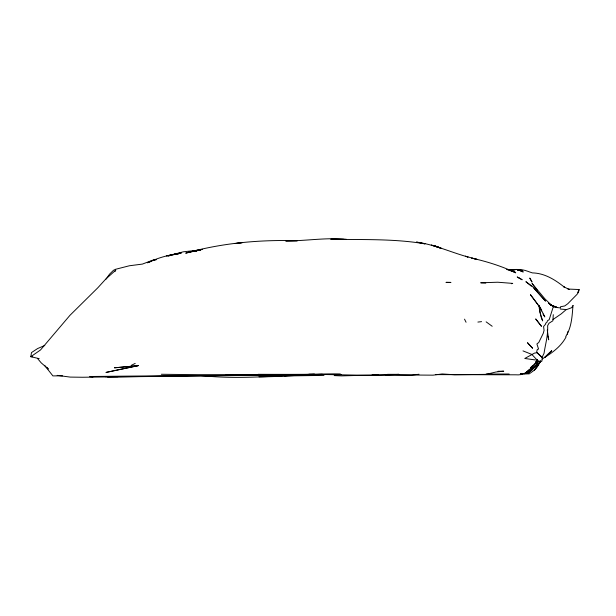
<?xml version="1.0" encoding="UTF-8"?>
<svg xmlns="http://www.w3.org/2000/svg" width="616" height="616" viewBox="0 0 616 616"><rect width="100%" height="100%" fill="white"/><g stroke="black" fill="none" stroke-linecap="round" stroke-linejoin="round"><path stroke-width="0.92" d="M572.849 307.099C572.102 317.048 571.332 327.905 565.773 336.475M553.276 314.668L552.883 320.805L548.979 323.238L547.632 325.702C548.178 335.158 545.383 344.244 544.028 353.392L542.711 356.017L541.818 361.284L538.754 361.792L531.831 354.423L522.992 350.889M572.649 307.292L572.88 305.482M567.944 289.05L579.094 289.543L578.493 292.207L577.023 294.363L567.752 303.765L564.718 305.952L560.529 306.753L560.545 307.938L557.449 307.592L550.458 305.005L557.449 307.592M567.259 334.272L567.86 331.616M537.807 360.922L536.628 364.995L531.485 370.37L526.834 373.581L520.358 373.658M538.245 360.868L536.628 364.995L537.576 363.894L531.331 370.393L526.834 373.581L531.331 370.393L538.838 362.986L527.612 373.388M577.7 292.569L579.094 289.543M537.314 359.921L535.697 362.978L537.398 359.744M540.702 361.03L534.526 370.024L540.702 361.03L537.321 366.89L534.526 370.024L529.183 373.881L520.52 373.904M537.198 359.867L535.427 362.847L537.445 359.652M114.869 271.625L115.769 270.155L105.698 279.14L97.79 287.811L69.916 315.369L40.479 349.996L30.8 356.702L39.201 358.651M566.042 337.014C560.76 346.97 551.428 353.407 542.011 359.043M105.914 279.248L109.609 274.097L113.498 270.285L115.508 269.308L129.391 265.765L142.388 264.095L153.107 260.052L156.402 259.606L152.314 260.56L147.37 262.84M573.242 305.598L571.456 307.784L566.535 309.602L560.337 309.04M537.16 361.715C531.631 368.453 525.425 375.798 515.977 374.805L435.435 374.62M525.71 373.496L530.006 368.976M530.622 368.33L537.668 361.022L530.83 368.022M530.384 367.875L532.316 365.942M528.805 369.954L524.578 373.827L525.448 373.419M566.258 309.548L561.253 313.852L553.006 319.519M149.195 262.247C159.205 257.041 170.563 254.832 181.589 252.806L173.851 254.339L183.306 251.813L200.362 249.934M131.239 365.38L135.22 363.386M168.561 255.987L172.788 254.416L168.407 255.963M44.799 345.453L37.584 348.564L31.501 352.568L30.8 356.702L32.71 356.649M511.357 283.722L512.697 283.391L497.72 282.228L480.703 282.79L485.778 283.075M297.266 240.74C259.713 239.57 221.929 243.012 185.686 253.153L202.356 249.349L188.488 252.113L197.297 250.635M194.256 251.228L202.356 249.349M242.242 242.635L234.996 243.551L242.18 242.696M419.003 374.259L411.365 375.159L372.095 374.836M477.885 322.068L481.573 321.652M197.074 250.674L194.217 250.881L200.616 250.212M194.217 250.881L197.39 250.566M117.979 376.699L105.066 376.676M323.985 375.39L284.369 375.96L322.307 374.228M378.632 374.836L341.534 375.891L334.195 375.591M297.205 240.779L285.716 240.971C306.013 240.941 326.18 237.368 346.469 239.324M497.967 371.279L503.726 371.179L495.826 372.025L486.224 374.351L454.67 374.774L442.165 373.943L433.087 375.159L385.316 374.836M107.515 377L340.479 374.351M507.977 269.646L516.855 269.431L522.691 270.578L517.402 269.954C522.738 268.784 527.442 271.356 532.347 272.896C544.79 273.165 555.285 279.88 564.664 287.41L563.879 286.856L569.338 289.474M177.254 375.621L195.511 375.452M258.982 376.815C286.194 376.93 313.282 373.25 340.517 374.413M62.509 375.837L52.884 375.899L44.598 365.327M226.095 374.875L232.833 374.836M276.137 374.582L341.372 374.536M275.236 374.513L340.579 374.266M275.298 374.451L340.502 374.312M486.155 374.043L509.155 374.004M387.41 374.343L398.898 374.343L374.705 375.46L308.87 374.212M258.104 374.32L340.486 374.574M343.705 239.316L330.815 239.262C362.208 239.878 394.032 238.538 425.032 243.867L416.447 242.096C434.372 244.506 450.727 252.237 468.052 257.011L465.396 256.225L477.023 259.405L471.694 258.104C486.786 261.523 501.747 266.143 515.731 272.811L510.356 270.432L514.907 271.479L509.586 270.532M161.346 374.259C212.443 374.882 263.517 375.406 314.622 374.359C276.422 375.552 238.022 379.818 199.9 375.429M97.544 376.545L90.721 376.484L314.622 374.359L82.506 377.254L70.178 377.092L57.165 375.367M507.646 269.723L512.45 269.908L506.568 269.446M508.315 269.585L514.999 269.977M535.504 359.967L524.763 358.474L534.619 353.053L537.006 352.76L542.288 357.473M507.9 269.754L512.243 270.155M89.543 376.653L92.985 376.977M550.458 305.005L556.333 307.061M486.14 321.86L492.199 326.28M531.354 286.171L525.879 281.689L532.632 286.625L545.507 301.108L536.351 290.968M542.727 358.166L536.628 352.106L537.298 349.449L538.569 349.056L536.906 343.959L538.784 342.473L543.266 333.31L544.067 330.361L543.582 326.511L545.684 324.062L545.637 323.238L546.816 322.461L547.57 320.651L549.179 319.704L553.053 307.461L554.916 306.922L551.566 305.467L548.494 303.087L551.898 305.69L544.883 298.822L532.032 283.437L537.475 290.698M533.895 288.242L536.582 291.122M37.607 358.574L41.195 362.847L48.294 368.992L47.163 367.644M542.326 320.443L542.665 320.897L539.832 311.865L539.223 307.423L540.833 316.239M537.706 304.343L530.438 294.671L540.155 307.592L544.798 316.924L543.027 313.998M538.269 305.12L541.272 309.894L538.992 305.613L541.441 310.988M464.526 319.15L466.066 322.253M541.133 317.078L542.026 319.604M547.986 336.244L548.694 339.824L547.278 329.93M539.97 360.991L539.585 362.855L539.97 361.061M551.674 350.735L544.806 357.303L551.674 350.735M138.153 365.642L106.114 372.403L138.153 365.642L114.545 367.806L138.153 365.642M178.848 253.7L166.736 255.863L178.848 253.7M450.797 282.421L446.146 282.367L450.797 282.421M436.628 246.462L431.339 245.068L441.395 248.387L434.665 245.946L439.67 247.67L436.628 246.462M518.88 270.085L516.855 269.431L523.254 271.949L518.88 270.085M518.98 277.939L517.217 276.961L522.191 279.772L518.98 277.939M532.501 348.148L527.581 342.812L532.501 348.148M541.387 326.203L535.781 319.05L541.387 326.203M531.947 281.92L529.852 278.17L531.947 281.92"/></g></svg>
